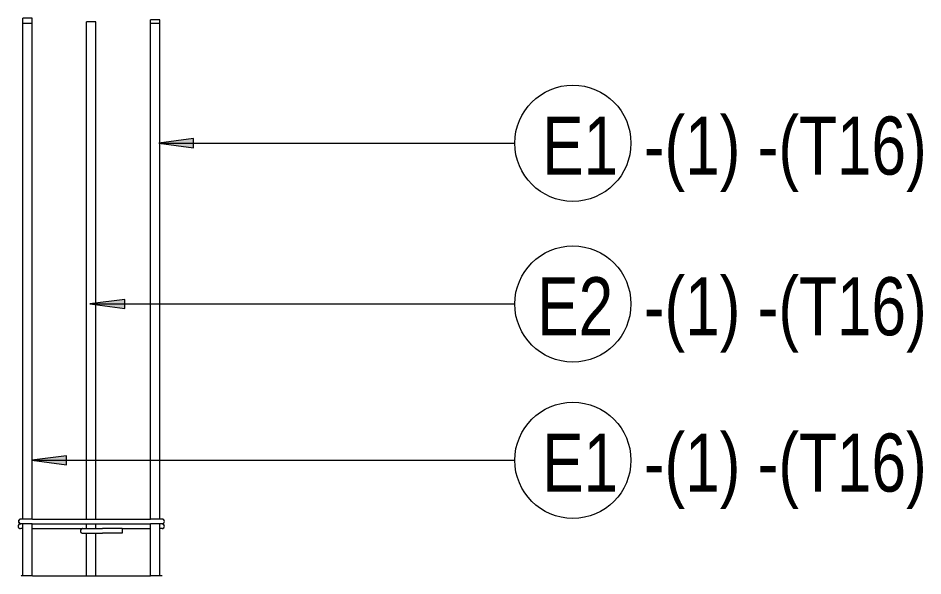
# Model space of a CAD drawing. Header units: millimetres. Extents: x -5408 to 3643, y -1561 to 6809.
# Drawn here: x -3241 to -1682, y 3526 to 4486 of the extents above; entities that cross this region are included whole.
import ezdxf

# ---------------------------------------------------------------- set-up
doc = ezdxf.new("R2010")
doc.units = ezdxf.units.MM
doc.layers.add('S-RBAR', color=171, linetype='Continuous', lineweight=18)
doc.layers.add('S-RBAR-IDEN', color=171, linetype='Continuous', lineweight=9)
doc.styles.add('Nirmala UI Semilight', font='NirmalaS.ttf', dxfattribs={"width": 0.8, "height": 100})

# ---------------------------------------------------------------- blocks, each defined once
blk = doc.blocks.new('M_Rebar Tag_rfa MARK - ARROW-794226-Elevation Front Copy 1')
at = {"layer": 'S-RBAR-IDEN'}
blk.add_circle((-2285, 4271), 100, dxfattribs=at)

msp = doc.modelspace()

# ---------------------------------------------------------------- hatches: boundary and pattern name
at = {"layer": 'S-RBAR-IDEN'}
for points in [[(-2998.3, 4271), (-2938.3, 4263.1), (-2938.3, 4278.9)], [(-3116.9, 3994.3), (-3056.9, 3986.4), (-3056.9, 4002.2)], [(-3217, 3725.2), (-3157, 3717.3), (-3157, 3733.1)]]:
    msp.add_hatch(color=256, dxfattribs=at).paths.add_polyline_path(points)

# ---------------------------------------------------------------- linework, layer by layer
at = {"layer": 'S-RBAR'}
for p, q in [((-3216.6, 4486.4), (-3232.6, 4486.4)), ((-3232.6, 4477.3), (-3232.6, 4486.4)), ((-3216.6, 4477.3), (-3232.6, 4477.3)), ((-3232.6, 3624), (-3232.6, 4477.3)), ((-3216.6, 4477.3), (-3216.6, 4486.4)), ((-3216.6, 3624), (-3216.6, 4477.3)), ((-3106.6, 4480), (-3122.6, 4480)), ((-3122.6, 3624), (-3122.6, 4480)), ((-3106.6, 3624), (-3106.6, 4480)), ((-2996.6, 4483.6), (-3012.6, 4483.6)), ((-3012.6, 4477.3), (-3012.6, 4483.6)), ((-2996.6, 4477.3), (-3012.6, 4477.3)), ((-3012.6, 3624), (-3012.6, 4477.3)), ((-2996.6, 4477.3), (-2996.6, 4483.6)), ((-2996.6, 3624), (-2996.6, 4477.3)), ((-3235.8, 3624), (-3236, 3624)), ((-3235.8, 3616), (-3236, 3616)), ((-3231.5, 3624), (-3235.5, 3624)), ((-3231.6, 3616), (-3235, 3616)), ((-3232.6, 3526.2), (-3232.6, 3616)), ((-3229.4, 3616), (-3231.9, 3616)), ((-3228.3, 3624), (-3231.8, 3624)), ((-3216.4, 3616), (-3229.2, 3616)), ((-3216.8, 3624), (-3228.3, 3624)), ((-3216, 3624), (-3216.8, 3624)), ((-3216.6, 3526.2), (-3216.6, 3616)), ((-3215.6, 3624), (-3012.6, 3624)), ((-3215.6, 3616), (-3012.6, 3616)), ((-3122.6, 3607.6), (-3122.6, 3616)), ((-3106.6, 3607.6), (-3106.6, 3616)), ((-2992.6, 3624), (-3012.6, 3624)), ((-3012.6, 3526.2), (-3012.6, 3616)), ((-2992.6, 3616), (-3012.6, 3616)), ((-2996.6, 3526.2), (-2996.6, 3616)), ((-3232.9, 3615.6), (-3236.6, 3615.6)), ((-3236.5, 3607.6), (-3236.6, 3607.6)), ((-3233.1, 3607.6), (-3235.9, 3607.6)), ((-3216.6, 3615.6), (-3122.6, 3615.6)), ((-3216.6, 3607.6), (-3129.3, 3607.6)), ((-3129.3, 3607.6), (-3095.1, 3607.6)), ((-3106.6, 3615.6), (-3012.6, 3615.6)), ((-3061.2, 3607.6), (-3095.1, 3607.6)), ((-3061.2, 3607.6), (-3012.6, 3607.6)), ((-3061.2, 3607.6), (-3061.2, 3599.6)), ((-2992.6, 3615.6), (-2995.4, 3615.6)), ((-2992.6, 3607.6), (-2995.4, 3607.6)), ((-3129.3, 3599.6), (-3095.1, 3599.6)), ((-3122.6, 3526.2), (-3122.6, 3599.6)), ((-3106.6, 3526.2), (-3106.6, 3599.6)), ((-3061.2, 3599.6), (-3095.1, 3599.6)), ((-3235.8, 3526.2), (-3236, 3526.2)), ((-3231.5, 3526.2), (-3235.5, 3526.2)), ((-3228.3, 3526.2), (-3231.8, 3526.2)), ((-3216.8, 3526.2), (-3228.3, 3526.2)), ((-3216, 3526.2), (-3216.8, 3526.2)), ((-3215.6, 3526.2), (-3012.6, 3526.2)), ((-2992.6, 3526.2), (-3012.6, 3526.2))]:
    msp.add_line(p, q, dxfattribs=at)
for centre, start, end in [((-3236, 3620), 90, 270), ((-3236, 3620), 120, 165), ((-3236, 3620), 195, 240), ((-3235.6, 3620), 90, 270), ((-3236, 3620), 255, 270), ((-2992.6, 3620), 270, 90), ((-2992.6, 3620), 270, 285), ((-2992.6, 3620), 15, 60), ((-2992.6, 3620), 300, 345), ((-3236.6, 3611.6), 90, 270), ((-3236.6, 3611.6), 90, 270), ((-3236.6, 3611.6), 120, 165), ((-3236.6, 3611.6), 195, 240), ((-3236.6, 3611.6), 255, 270), ((-3129.3, 3603.6), 90, 270), ((-3129.3, 3603.6), 120, 165), ((-3129.3, 3603.6), 195, 240), ((-3129.3, 3603.6), 90, 105), ((-2992.6, 3611.6), 270, 90), ((-2992.6, 3611.6), 270, 285), ((-2992.6, 3611.6), 15, 60), ((-2992.6, 3611.6), 300, 345)]:
    msp.add_arc(centre, 4, start, end, dxfattribs=at)
at = {"layer": 'S-RBAR-IDEN'}
for p, q in [((-2938.3, 4278.9), (-2998.3, 4271)), ((-2998.3, 4271), (-2938.3, 4263.1)), ((-2998.3, 4271), (-2385, 4271)), ((-2938.3, 4263.1), (-2938.3, 4278.9)), ((-3056.9, 4002.2), (-3116.9, 3994.3)), ((-3116.9, 3994.3), (-3056.9, 3986.4)), ((-3116.9, 3994.3), (-2385, 3994.3)), ((-3056.9, 3986.4), (-3056.9, 4002.2)), ((-3157, 3733.1), (-3217, 3725.2)), ((-3217, 3725.2), (-3157, 3717.3)), ((-3217, 3725.2), (-2385, 3725.2)), ((-3157, 3717.3), (-3157, 3733.1))]:
    msp.add_line(p, q, dxfattribs=at)

# ---------------------------------------------------------------- block references
for p in [(0, 0), (0, -276.7), (0, -545.8)]:
    msp.add_blockref('M_Rebar Tag_rfa MARK - ARROW-794226-Elevation Front Copy 1', p, dxfattribs=at)

# ---------------------------------------------------------------- texts
at = {"layer": 'S-RBAR-IDEN', "char_height": 100, "attachment_point": 1, "style": 'Nirmala UI Semilight'}
for s, insert, width in [('E1', (-2337.9, 4317), 120.574), ('-(1) -(T16)', (-2162.8, 4317), 543.865), ('E2', (-2346.4, 4040.4), 141.097), ('-(1) -(T16)', (-2162.8, 4040.4), 543.865), ('-(1) -(T16)', (-2162.8, 3771.3), 543.865), ('E1', (-2337.9, 3771.3), 120.574)]:
    msp.add_mtext(s, dxfattribs=dict(at, insert=insert, width=width))

doc.saveas('drawing.dxf')
